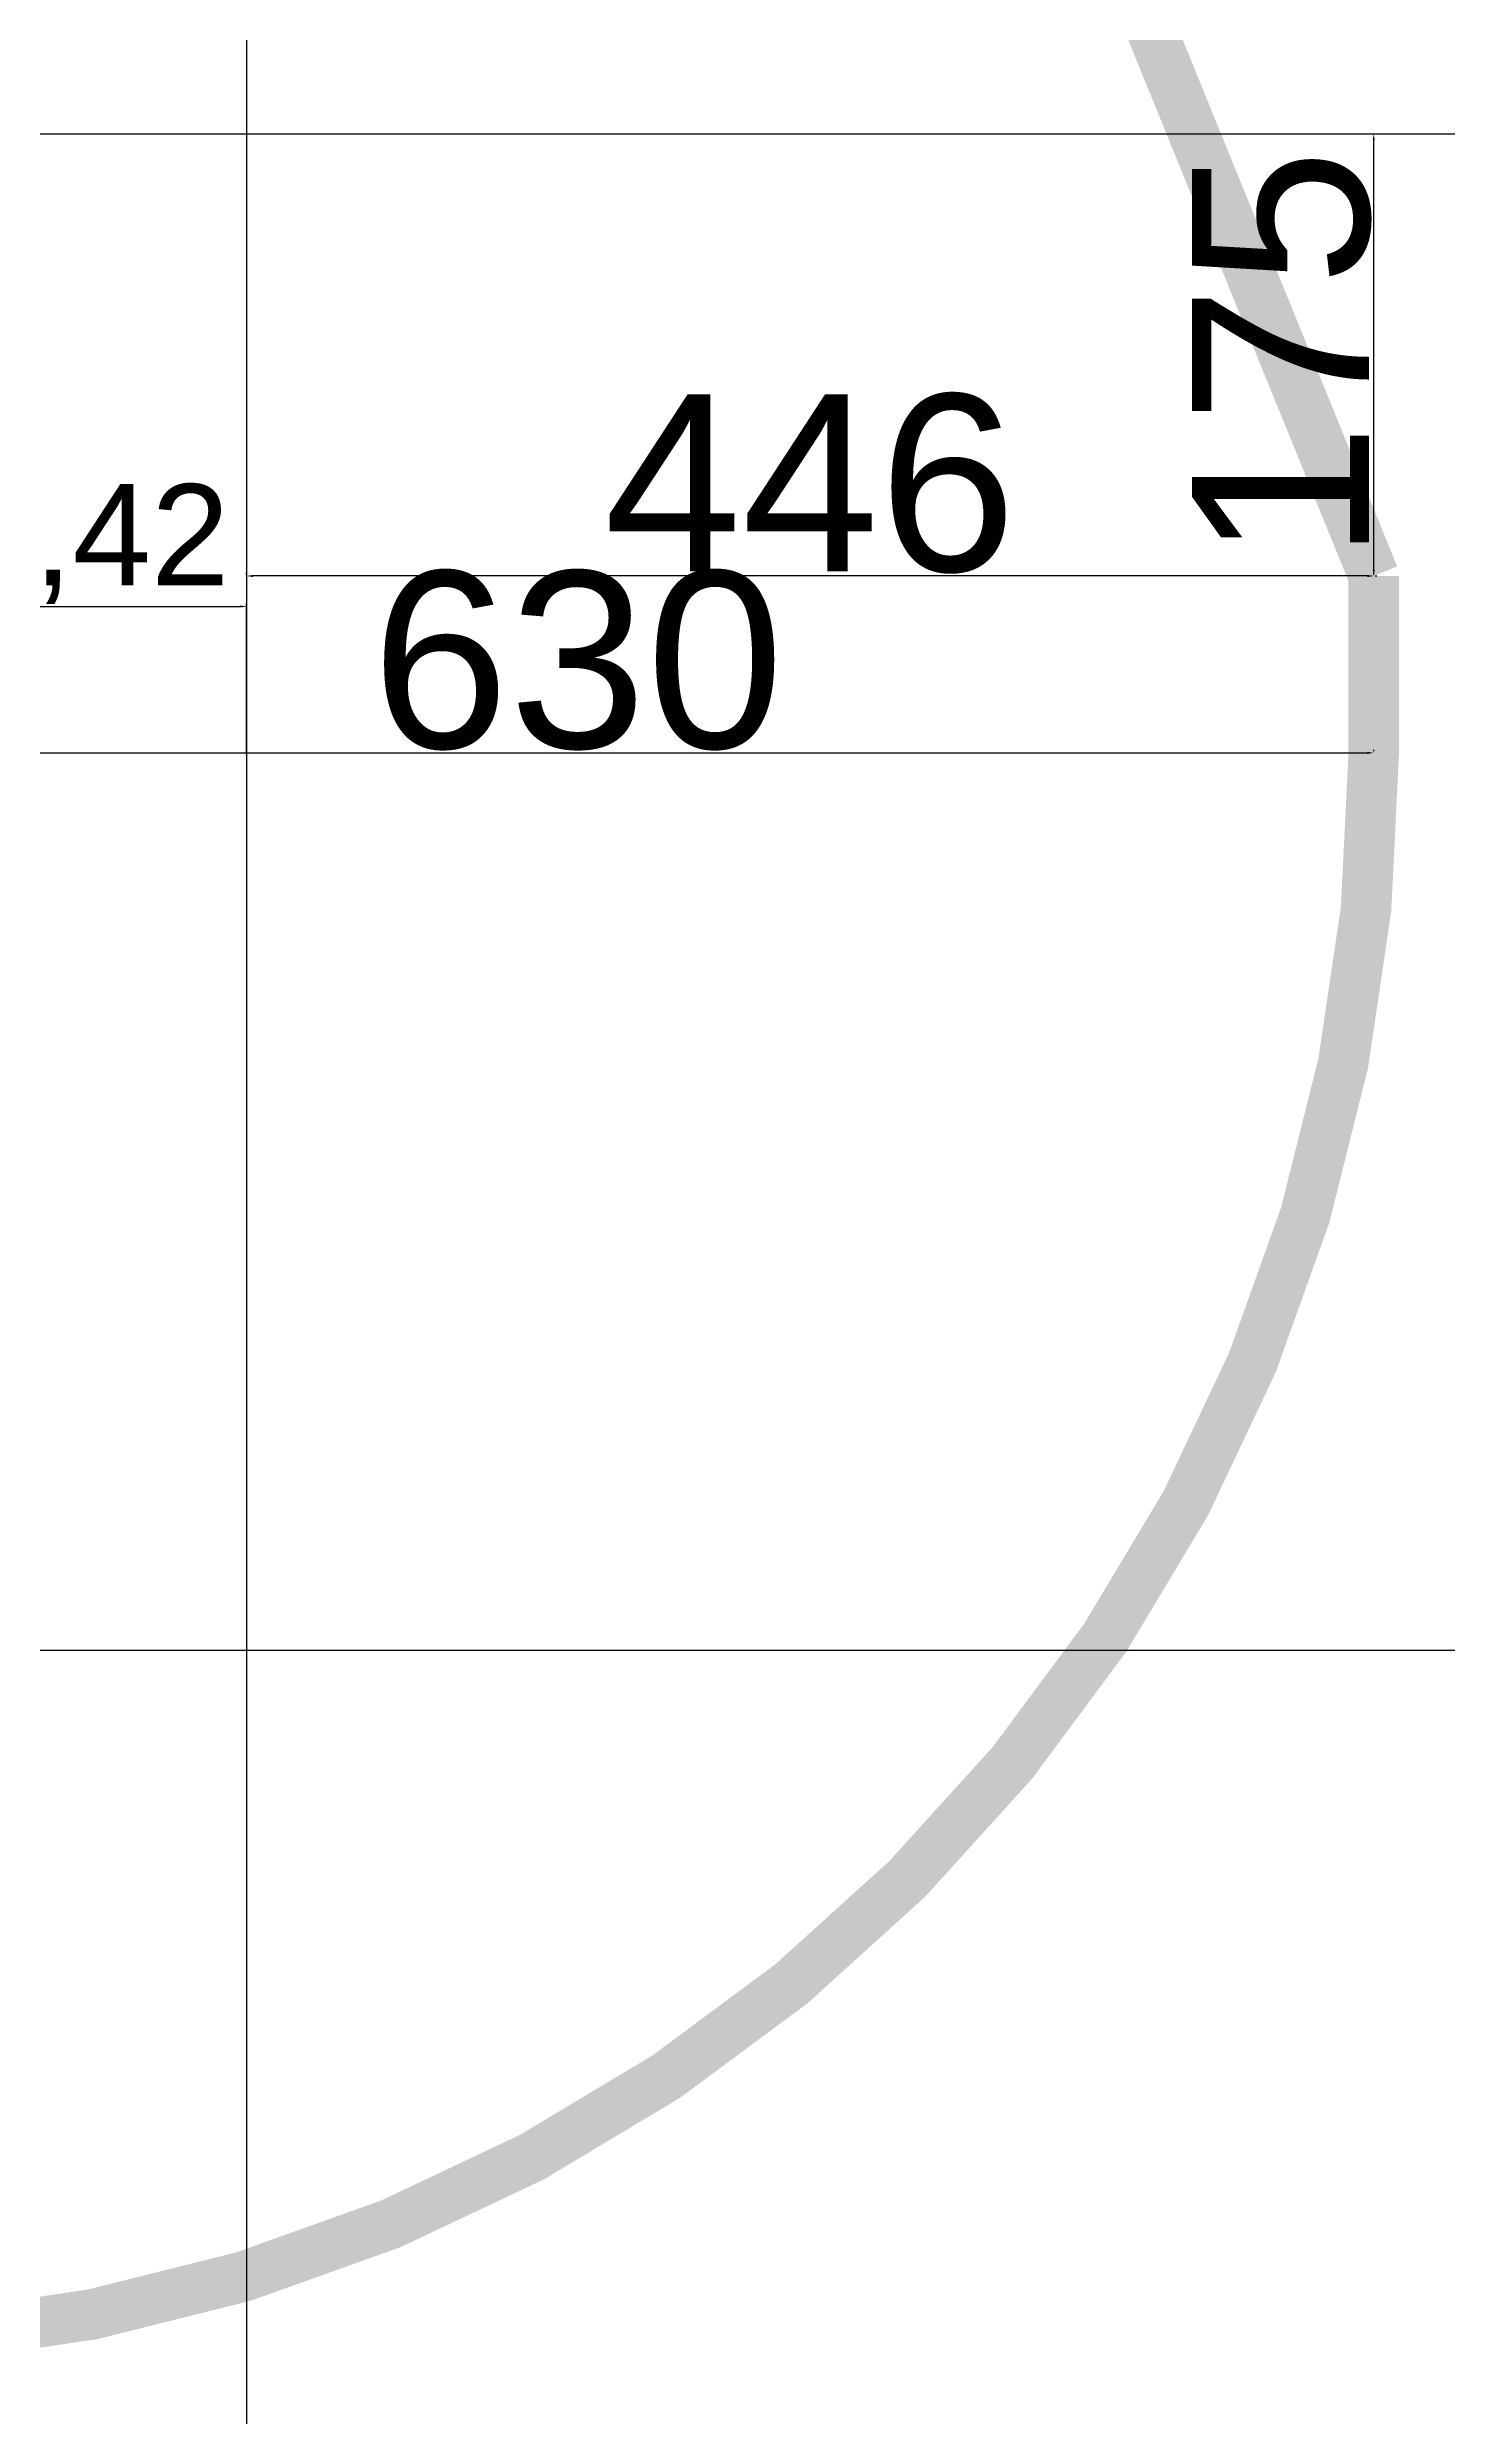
# Model space of a CAD drawing. Header units: millimetres. Extents: x 0 to 6090, y -6000 to 101.
# Drawn here: x 4721 to 5275, y -5103 to -4166 of the extents above; entities that cross this region are included whole.
import ezdxf

# ---------------------------------------------------------------- set-up
doc = ezdxf.new("R2010")
doc.units = ezdxf.units.MM
doc.layers.add('high_way', color=7, linetype='Continuous', lineweight=40)
doc.styles.get("Standard").update_dxf_attribs({"font": 'arial.ttf'})
doc.dimstyles.new('ISO-25', dxfattribs={"dimtxt": 2.5, "dimasz": 2.5, "dimexe": 1.25, "dimexo": 0.625, "dimtad": 1, "dimtxsty": 'Standard', "dimcen": 2.5, "dimadec": 0, "dimazin": 0, "dimtfac": 1, "dimtmove": 0, "dimatfit": 3, "dimfxl": 1, "dimarcsym": 0})

# ---------------------------------------------------------------- blocks, each defined once
blk = doc.blocks.new('*U1')
at = {"layer": 'Defpoints'}
blk.add_line((0, 3000), (0, -3000), dxfattribs=at)
blk = doc.blocks.new('*U2')
at = {"layer": 'Defpoints', "color": 0, "linetype": 'ByBlock', "lineweight": -2, "transparency": 16777216}
for p in [(4800, 20), (4800, 10), (4800, 0)]:
    blk.add_blockref('*U1', p, dxfattribs=at)
blk = doc.blocks.new('*U3')
at = {"layer": 'Defpoints'}
blk.add_line((-3000, 0), (3000, 0), dxfattribs=at)
blk = doc.blocks.new('*U4')
at = {"layer": 'Defpoints', "color": 0, "linetype": 'ByBlock', "lineweight": -2, "transparency": 16777216}
for p in [(1.102182119232618e-13, 1800), (10.00000000000011, 1800), (20.00000000000011, 1800), (30.00000000000011, 1800), (40.00000000000011, 1800), (50.00000000000011, 1800), (60.00000000000011, 1800), (70.00000000000011, 1800), (80.00000000000011, 1800), (90.00000000000011, 1800), (7.347880794884119e-14, 1200), (10.00000000000007, 1200), (20.00000000000007, 1200), (30.00000000000007, 1200), (40.00000000000007, 1200), (50.00000000000007, 1200), (60.00000000000007, 1200), (70.00000000000007, 1200), (80.00000000000007, 1200), (90.00000000000007, 1200)]:
    blk.add_blockref('*U3', p, dxfattribs=at)
blk = doc.blocks.new('*D50')
at = {"layer": 'Defpoints', "color": 0, "lineweight": -2, "transparency": 16777216}
for p, q in [((4800, -4374.374999999999), (4800, -4373.749999999995)), ((5243.500000000001, -4374.999999999995), (4802.5, -4374.999999999995)), ((5246.000000000001, -4374.374999999999), (5246.000000000001, -4373.749999999995))]:
    blk.add_line(p, q, dxfattribs=at)
at = {"layer": 'Defpoints', "color": 0, "transparency": 16777216}
for p in [(4800, -4374.999999999999), (4800, -4374.999999999995), (5246.000000000001, -4374.999999999999)]:
    blk.add_point(p, dxfattribs=at)
for points in [[(4802.5, -4374.583333333328), (4802.5, -4375.416666666662), (4800, -4374.999999999995)], [(5243.500000000001, -4374.583333333328), (5243.500000000001, -4375.416666666662), (5246.000000000001, -4374.999999999995)]]:
    blk.add_solid(points, dxfattribs=at)
at = {"layer": 'Defpoints', "color": 0, "transparency": 16777216, "insert": (5023, -4338.634890859477), "char_height": 2.5, "attachment_point": 5}
blk.add_mtext('{\\H28x;446}', dxfattribs=at)
blk = doc.blocks.new('*D51')
at = {"layer": 'Defpoints', "color": 0, "lineweight": -2, "transparency": 16777216}
for p, q in [((5246.625000000003, -4200.000000000002), (5247.250000000006, -4200.000000000002)), ((5246.000000000006, -4372.499999999997), (5246.000000000006, -4202.500000000002)), ((5246.625000000003, -4374.999999999997), (5247.250000000006, -4374.999999999997))]:
    blk.add_line(p, q, dxfattribs=at)
at = {"layer": 'Defpoints', "color": 0, "transparency": 16777216}
for p in [(5246.000000000003, -4200.000000000002), (5246.000000000006, -4200.000000000002), (5246.000000000003, -4374.999999999997)]:
    blk.add_point(p, dxfattribs=at)
for points in [[(5245.583333333339, -4202.500000000002), (5246.416666666673, -4202.500000000002), (5246.000000000006, -4200.000000000002)], [(5245.583333333339, -4372.499999999997), (5246.416666666673, -4372.499999999997), (5246.000000000006, -4374.999999999997)]]:
    blk.add_solid(points, dxfattribs=at)
at = {"layer": 'Defpoints', "color": 0, "transparency": 16777216, "insert": (5209.634890859486, -4287.5), "char_height": 2.5, "attachment_point": 5, "rotation": 90}
blk.add_mtext('{\\H28x;175}', dxfattribs=at)
blk = doc.blocks.new('*D55')
at = {"layer": 'Defpoints', "color": 0, "lineweight": -2, "transparency": 16777216}
for p, q in [((4616, -4444.374999999998), (4616, -4443.749999999998)), ((5245.999999999999, -4444.375), (5245.999999999999, -4443.749999999998)), ((4618.5, -4444.999999999998), (5243.499999999999, -4444.999999999998))]:
    blk.add_line(p, q, dxfattribs=at)
at = {"layer": 'Defpoints', "color": 0, "transparency": 16777216}
for p in [(4616, -4444.999999999998), (5245.999999999999, -4445), (5245.999999999999, -4444.999999999998)]:
    blk.add_point(p, dxfattribs=at)
for points in [[(4618.5, -4444.583333333331), (4618.5, -4445.416666666665), (4616, -4444.999999999998)], [(5243.499999999999, -4444.583333333331), (5243.499999999999, -4445.416666666665), (5245.999999999999, -4444.999999999998)]]:
    blk.add_solid(points, dxfattribs=at)
at = {"layer": 'Defpoints', "color": 0, "transparency": 16777216, "insert": (4931, -4408.611016371076), "char_height": 2.5, "attachment_point": 5}
blk.add_mtext('{\\H28x;630}', dxfattribs=at)
blk = doc.blocks.new('*D57')
at = {"layer": 'Defpoints', "color": 0, "lineweight": -2, "transparency": 16777216}
for p, q in [((4615.583333333335, -4445.625), (4615.583333333335, -4385.797190839014)), ((4618.083333333335, -4387.047190839014), (4797.5, -4387.047190839014)), ((4800, -4445.625), (4800, -4385.797190839014))]:
    blk.add_line(p, q, dxfattribs=at)
at = {"layer": 'Defpoints', "color": 0, "transparency": 16777216}
for p in [(4800, -4387.047190839014), (4615.583333333335, -4446.25), (4800, -4446.25)]:
    blk.add_point(p, dxfattribs=at)
for points in [[(4618.083333333335, -4386.630524172347), (4618.083333333335, -4387.463857505681), (4615.583333333335, -4387.047190839014)], [(4797.5, -4386.630524172347), (4797.5, -4387.463857505681), (4800, -4387.047190839014)]]:
    blk.add_solid(points, dxfattribs=at)
at = {"layer": 'Defpoints', "color": 0, "transparency": 16777216, "insert": (4707.791666666668, -4362.383991657567), "char_height": 2.5, "attachment_point": 5}
blk.add_mtext('{\\H16x;184,42}', dxfattribs=at)

msp = doc.modelspace()

# ---------------------------------------------------------------- linework, layer by layer
at = {"layer": 'high_way', "const_width": 20}
for points in [[(2915, -5445), (4616.000000000001, -5445, 0.4142135623730951), (5616.000000000001, -4445), (5616.000000000001, -1426)], [(2915, -5075), (4616.000000000001, -5075, 0.4142135623730951), (5246.000000000001, -4445), (5246.000000000001, -4374.999999999999)]]:
    msp.add_lwpolyline(points, format="xyb", dxfattribs=at)
for points in [[(4894.999999999999, -3512.855999744972), (5246.000000000001, -4375)], [(5246, -4374.999999999998), (5246, -4445)], [(5246, -4374.999999999998), (5246, -4445)], [(5245.999999999999, -4374.999999999995), (5245.999999999999, -4445)]]:
    msp.add_lwpolyline(points, dxfattribs=at)

# ---------------------------------------------------------------- block references
at = {"layer": 'Defpoints'}
for name, p in [('*U2', (0, -3000)), ('*U4', (3000, -6000))]:
    msp.add_blockref(name, p, dxfattribs=at)

# ---------------------------------------------------------------- dimensions: what is measured, and where the dimension line sits
dim = msp.add_linear_dim(base=(5246.000000000006, -4200.000000000002), p1=(5246.000000000001, -4374.999999999995), p2=(5246.000000000001, -4200), angle=90, text='{\\H28x;<>}', dimstyle='ISO-25', dxfattribs=at)
dim.commit()
dim.dimension.update_dxf_attribs({"geometry": '*D51', "text_midpoint": (5209.634890859486, -4287.5)})
for base, p1, p2, text, picture, middle in [((4800, -4374.999999999995), (5246.000000000001, -4374.999999999999), (4800, -4374.999999999999), '{\\H28x;<>}', '*D50', (5023, -4338.634890859477)), ((4800, -4387.047190839014), (4615.583333333335, -4446.25), (4800, -4446.25), '{\\H16x;<>}', '*D57', (4707.791666666668, -4362.383991657567)), ((5245.999999999999, -4444.999999999998), (4616, -4444.999999999998), (5245.999999999999, -4445), '{\\H28x;<>}', '*D55', (4931, -4408.611016371076))]:
    dim = msp.add_linear_dim(base=base, p1=p1, p2=p2, text=text, dimstyle='ISO-25', dxfattribs=at)
    dim.commit()
    dim.dimension.update_dxf_attribs({"geometry": picture, "text_midpoint": middle})

doc.saveas('drawing.dxf')
